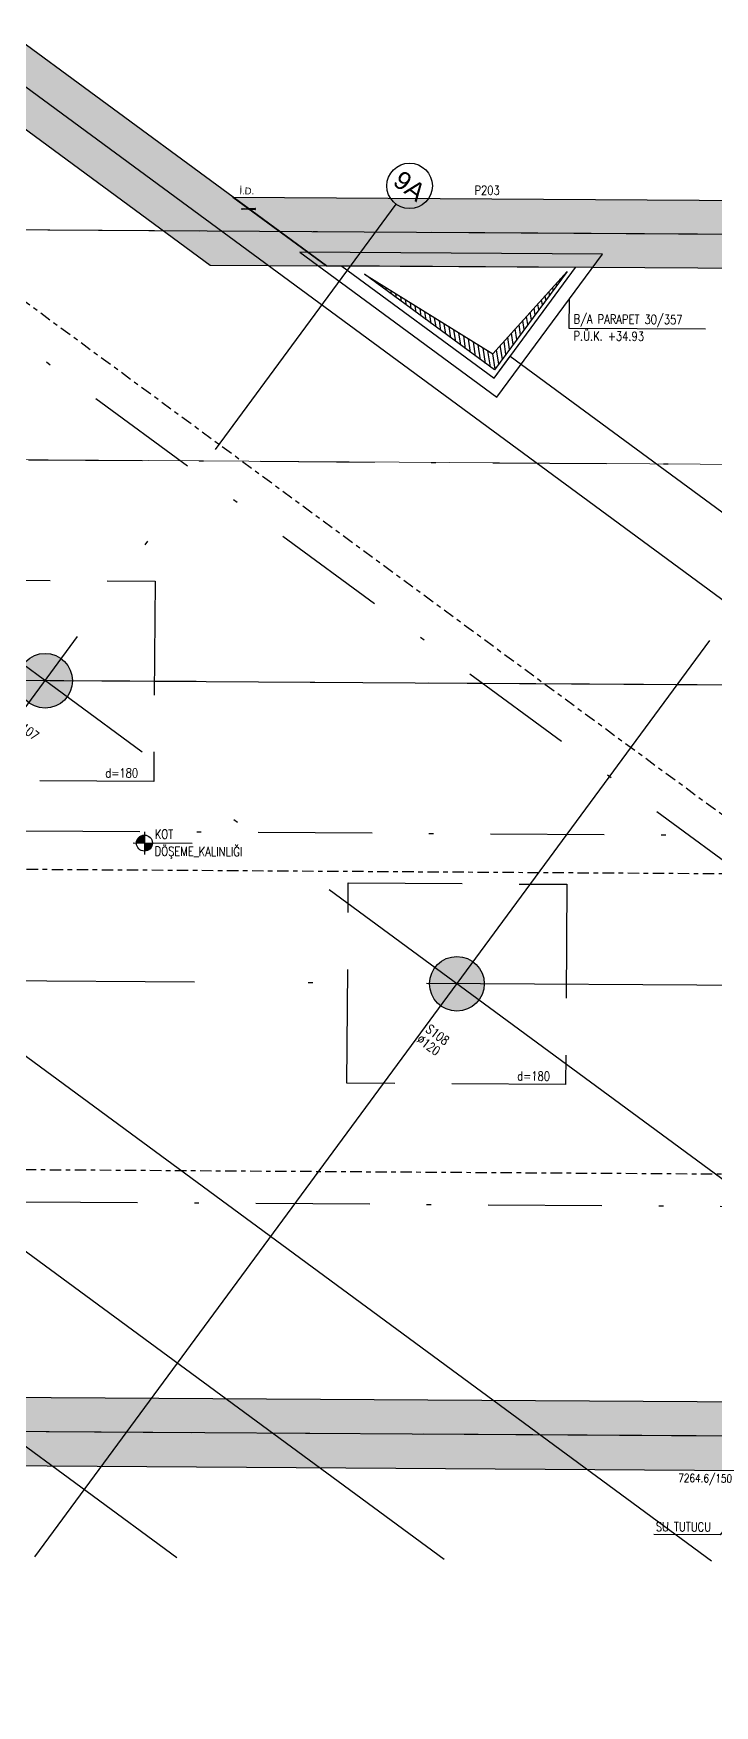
# Model space of a CAD drawing. Header units: millimetres. Extents: x 400392 to 401186, y 4543812 to 4544115.
# Drawn here: x 400763.21 to 400778.17, y 4544002.43 to 4544039.16 of the extents above; entities that cross this region are included whole.
import ezdxf
from ezdxf.enums import TextEntityAlignment as Align

# ---------------------------------------------------------------- set-up
doc = ezdxf.new("R2010")
doc.units = ezdxf.units.MM
for name, pattern in [('ACAD_ISO05W100', [33, 24, -3, 0, -3, 0, -3]), ('AKS', [3, 2.5, -0.25, 0, -0.25]), ('CENTER', [2, 1.25, -0.25, 0.25, -0.25]), ('CONTINU', [0]), ('DASHDOT2', [0.5, 0.25, -0.125, 0, -0.125]), ('HIDDEN', [0.375, 0.25, -0.125])]:
    doc.linetypes.add(name, pattern=pattern)
doc.layers.add('A-DETL', color=90, linetype='Continuous', lineweight=15)
for name, color, linetype in [('aks prota', 2, 'AKS'), ('boşluk prota', 2, 'Continuous'), ('boşluk taraması prota', 252, 'Continuous'), ('caks prota', 4, 'Continuous'), ('iderzi_PROTA', 3, 'Continuous'), ('kiriş prota', 6, 'Continuous'), ('kolon prota', 1, 'Continuous'), ('kolon tarama prota', 252, 'Continuous'), ('lkolon prota', 4, 'Continuous'), ('lperde prota', 4, 'Continuous'), ('not prota', 2, 'Continuous'), ('not yazısı prota', 6, 'Continuous'), ('not çizgisi prota', 4, 'Continuous'), ('perde prota', 1, 'Continuous'), ('PRT-AL-TUNEL_EKSENI', 14, 'DASHDOT2'), ('skesit prota', 7, 'Continuous'), ('st-s_level (kot)', 6, 'Continuous'), ('st-s_levelmark (kot işareti)', 4, 'Continuous'), ('st_s_su tutucu', 2, 'Continuous'), ('taks prota', 7, 'Continuous'), ('temel prota', 6, 'Continuous'), ('tkolon prota', 6, 'Continuous'), ('tnot prota', 4, 'Continuous'), ('tperde prota', 6, 'Continuous')]:
    doc.layers.add(name, color=color, linetype=linetype)
doc.styles.add('OLCU', font='romanstw.shx')
doc.styles.add('TAKS', font='Arial Unicode.ttf')
doc.styles.add('text25_PROTA', font='Arial.ttf', dxfattribs={"height": 25})
doc.styles.add('tkolon', font='romanstw.shx')
doc.styles.add('TNOT', font='romanstw.shx', dxfattribs={"width": 0.8, "height": 250})
doc.styles.add('TSIMPLEX', font='romanstw.shx')

msp = doc.modelspace()

# ---------------------------------------------------------------- hatches: boundary and pattern name
at = {"layer": 'kolon tarama prota'}
h = msp.add_hatch(color=256, dxfattribs=at)
h.dxf.hatch_style = 1
h.paths.add_polyline_path([(400716.28991, 4544073.3376), (400705.79563, 4544059.08418), (400705.47352, 4544059.32134), (400704.9992, 4544058.67712), (400705.32131, 4544058.43996), (400701.9418, 4544053.84987), (400701.61969, 4544054.08703), (400701.14537, 4544053.44281), (400701.46748, 4544053.20565), (400690.97319, 4544038.95223), (400692.18111, 4544038.06288), (400716.60848, 4544071.24034), (400767.08916, 4544034.07322), (400769.64107, 4544034.05706)])
h = msp.add_hatch(color=256, dxfattribs=at)
h.dxf.hatch_style = 1
h.paths.add_polyline_path([(400817.28146, 4544035.25536), (400790.197, 4544035.4269), (400790.19953, 4544035.82689), (400789.19955, 4544035.83322), (400789.19702, 4544035.43323), (400781.99716, 4544035.47883), (400781.99969, 4544035.87882), (400780.99971, 4544035.88516), (400780.99718, 4544035.48517), (400767.58603, 4544035.57011), (400769.64107, 4544034.05706), (400816.07198, 4544033.76299), (400815.91428, 4544008.86349), (400804.06602, 4544008.93853), (400804.05462, 4544007.13856), (400805.0546, 4544007.13223), (400805.0565, 4544007.43222), (400817.10476, 4544007.35592), (400817.12404, 4544010.39996), (400817.52403, 4544010.39742), (400817.53036, 4544011.3974), (400817.13237, 4544011.39992), (400817.16942, 4544017.24981), (400817.56741, 4544017.24728), (400817.57375, 4544018.24726), (400817.17375, 4544018.2498)])
h = msp.add_hatch(color=256, dxfattribs=at)
h.dxf.hatch_style = 1
edge = h.paths.add_edge_path()
edge.add_arc((400763.46461, 4544024.946), 0.6, 359.637118, 719.637118)
h = msp.add_hatch(color=256, dxfattribs=at)
h.dxf.hatch_style = 1
edge = h.paths.add_edge_path()
edge.add_arc((400772.50849, 4544018.28858), 0.6, 359.637118, 719.637118)
h = msp.add_hatch(color=256, dxfattribs=at)
h.dxf.hatch_style = 1
h.paths.add_polyline_path([(400779.82827, 4544009.09204), (400731.11046, 4544009.4006), (400729.75018, 4544009.40921), (400731.80435, 4544007.89617), (400733.16549, 4544007.88755), (400778.81879, 4544007.5984), (400778.81689, 4544007.29841), (400779.81687, 4544007.29208)])
at = {"layer": 'st-s_levelmark (kot işareti)'}
h = msp.add_hatch(color=256, dxfattribs=at)
h.paths.add_polyline_path([(400765.64709, 4544021.55388, 0.41421356), (400765.47099, 4544021.37999), (400765.64598, 4544021.37888)])
h.paths.add_polyline_path([(400765.82098, 4544021.37777), (400765.64598, 4544021.37888), (400765.64487, 4544021.20388, 0.41421356)])

# ---------------------------------------------------------------- linework, layer by layer
at = {"layer": 'A-DETL', "color": 1, "lineweight": 5}
msp.add_line((400664.66907, 4544030.42182), (400823.11513, 4544029.41829), dxfattribs=at)
at = {"layer": 'aks prota', "ltscale": 10}
for p, q in [((400807.27371, 4544005.41814), (400713.11034, 4544074.74725)), ((400807.27371, 4544005.41814), (400713.11034, 4544074.74725)), ((400789.83571, 4544005.52859), (400707.03314, 4544066.49315)), ((400789.83571, 4544005.52859), (400707.03314, 4544066.49315)), ((400789.83571, 4544005.52859), (400707.03314, 4544066.49315)), ((400778.09697, 4544005.60293), (400702.94215, 4544060.93673)), ((400778.09697, 4544005.60293), (400702.94215, 4544060.93673)), ((400772.22759, 4544005.64011), (400700.89665, 4544058.15852)), ((400772.22759, 4544005.64011), (400700.89665, 4544058.15852)), ((400772.22759, 4544005.64011), (400700.89665, 4544058.15852)), ((400766.35822, 4544005.67728), (400698.85116, 4544055.38031)), ((400766.35822, 4544005.67728), (400698.85116, 4544055.38031)), ((400827.04675, 4544034.44349), (400661.13085, 4544035.49433)), ((400827.04675, 4544034.44349), (400661.13085, 4544035.49433)), ((400808.62508, 4544034.56017), (400685.21487, 4544035.34179)), ((400749.35702, 4544005.78496), (400771.17165, 4544035.41376)), ((400749.35702, 4544005.78496), (400771.17165, 4544035.41376)), ((400749.35702, 4544005.78496), (400771.17165, 4544035.41376)), ((400763.23779, 4544005.69705), (400780.21492, 4544028.75553)), ((400763.23779, 4544005.69705), (400780.21492, 4544028.75553)), ((400763.23779, 4544005.69705), (400780.21492, 4544028.75553)), ((400826.98405, 4544024.54369), (400661.06815, 4544025.59453)), ((400826.98405, 4544024.54369), (400661.06815, 4544025.59453)), ((400808.56238, 4544024.66037), (400685.15217, 4544025.44199)), ((400826.94224, 4544017.94382), (400661.02635, 4544018.99466)), ((400826.94224, 4544017.94382), (400661.02635, 4544018.99466)), ((400826.87954, 4544008.04402), (400660.96365, 4544009.09486)), ((400826.87954, 4544008.04402), (400660.96365, 4544009.09486)), ((400808.45787, 4544008.1607), (400685.04767, 4544008.94232))]:
    msp.add_line(p, q, dxfattribs=at)
at = {"layer": 'boşluk prota', "ltscale": 0.05}
for p, q in [((400770.47738, 4544033.87404), (400773.29887, 4544032.12713)), ((400773.33224, 4544031.77212), (400770.47738, 4544033.87404)), ((400773.29887, 4544032.12713), (400774.92676, 4544033.93781)), ((400774.92676, 4544033.93781), (400773.33224, 4544031.77212))]:
    msp.add_line(p, q, dxfattribs=at)
at = {"layer": 'boşluk taraması prota', "linetype": 'Continuous', "ltscale": 2}
for p, q in [((400770.53113, 4544033.83447), (400770.53008, 4544033.84142)), ((400770.63961, 4544033.7546), (400770.63642, 4544033.77558)), ((400770.74808, 4544033.67474), (400770.74277, 4544033.70973)), ((400770.85656, 4544033.59487), (400770.84911, 4544033.64389)), ((400774.7041, 4544033.6354), (400774.69699, 4544033.68224)), ((400774.78397, 4544033.74387), (400774.77941, 4544033.77391)), ((400774.86383, 4544033.85234), (400774.86182, 4544033.86558)), ((400770.96503, 4544033.51501), (400770.95545, 4544033.57805)), ((400771.0735, 4544033.43514), (400771.0618, 4544033.51221)), ((400771.18198, 4544033.35528), (400771.16814, 4544033.44636)), ((400771.29045, 4544033.27541), (400771.27449, 4544033.38052)), ((400771.39893, 4544033.19555), (400771.38083, 4544033.31468)), ((400774.38464, 4544033.2015), (400774.36732, 4544033.31555)), ((400774.46451, 4544033.30997), (400774.44974, 4544033.40722)), ((400774.54437, 4544033.41845), (400774.53215, 4544033.49889)), ((400774.62424, 4544033.52692), (400774.61457, 4544033.59056)), ((400771.5074, 4544033.11568), (400771.48717, 4544033.24883)), ((400771.61587, 4544033.03581), (400771.59352, 4544033.18299)), ((400771.72435, 4544032.95595), (400771.69986, 4544033.11715)), ((400771.83282, 4544032.87608), (400771.80621, 4544033.05131)), ((400771.9413, 4544032.79622), (400771.91255, 4544032.98546)), ((400772.04977, 4544032.71635), (400772.01889, 4544032.91962)), ((400774.06518, 4544032.7676), (400774.03765, 4544032.94886)), ((400774.14504, 4544032.87608), (400774.12006, 4544033.04053)), ((400774.22491, 4544032.98455), (400774.20248, 4544033.1322)), ((400774.30478, 4544033.09302), (400774.2849, 4544033.22388)), ((400772.15824, 4544032.63649), (400772.12524, 4544032.85378)), ((400772.26672, 4544032.55662), (400772.23158, 4544032.78794)), ((400772.37519, 4544032.47676), (400772.33793, 4544032.72209)), ((400772.48367, 4544032.39689), (400772.44427, 4544032.65625)), ((400772.59214, 4544032.31702), (400772.55061, 4544032.59041)), ((400773.74572, 4544032.33371), (400773.70798, 4544032.58217)), ((400773.82558, 4544032.44218), (400773.79039, 4544032.67384)), ((400773.90545, 4544032.55065), (400773.87281, 4544032.76551)), ((400773.98531, 4544032.65913), (400773.95523, 4544032.85719)), ((400772.70061, 4544032.23716), (400772.65696, 4544032.52457)), ((400772.80909, 4544032.15729), (400772.7633, 4544032.45872)), ((400772.91756, 4544032.07743), (400772.86965, 4544032.39288)), ((400773.02604, 4544031.99756), (400772.97599, 4544032.32704)), ((400773.13451, 4544031.9177), (400773.08233, 4544032.2612)), ((400773.24298, 4544031.83783), (400773.18868, 4544032.19535)), ((400773.42626, 4544031.89981), (400773.37831, 4544032.21548)), ((400773.50612, 4544032.00828), (400773.46072, 4544032.30715)), ((400773.58599, 4544032.11676), (400773.54314, 4544032.39882)), ((400773.66585, 4544032.22523), (400773.62556, 4544032.4905)), ((400773.34639, 4544031.79134), (400773.29502, 4544032.12951))]:
    msp.add_line(p, q, dxfattribs=at)
at = {"layer": 'caks prota', "ltscale": 0.05}
msp.add_circle((400771.46911, 4544035.81566), 0.5, dxfattribs=at)
msp.add_circle((400771.46911, 4544035.81566), 0.5, dxfattribs=at)
msp.add_circle((400771.46911, 4544035.81566), 0.5, dxfattribs=at)
at = {"layer": 'iderzi_PROTA', "linetype": 'ACAD_ISO05W100', "lineweight": 30, "ltscale": 2}
for p, q in [((400767.58603, 4544035.57011), (400769.64107, 4544034.05706)), ((400769.64107, 4544034.05706), (400769.98132, 4544034.05491)), ((400769.98132, 4544034.05491), (400773.32474, 4544031.59327)), ((400773.32474, 4544031.59327), (400773.68049, 4544032.07645)), ((400773.68049, 4544032.07645), (400804.07185, 4544009.70038))]:
    msp.add_line(p, q, dxfattribs=at)
at = {"layer": 'iderzi_PROTA', "linetype": 'ACAD_ISO05W100', "ltscale": 2}
msp.add_line((400773.68049, 4544032.07645), (400804.07185, 4544009.70038), dxfattribs=at)
at = {"layer": 'kiriş prota'}
for p, q in [((400769.05993, 4544034.36075), (400773.38845, 4544031.17381)), ((400775.7039, 4544034.31867), (400769.05993, 4544034.36075)), ((400769.98132, 4544034.05491), (400773.32474, 4544031.59327)), ((400775.11322, 4544034.0224), (400769.98132, 4544034.05491)), ((400773.32474, 4544031.59327), (400775.11322, 4544034.0224)), ((400773.38845, 4544031.17381), (400775.7039, 4544034.31867))]:
    msp.add_line(p, q, dxfattribs=at)
at = {"layer": 'kolon prota', "color": 1}
for centre in [(400763.46461, 4544024.946), (400772.50849, 4544018.28858)]:
    msp.add_circle(centre, 0.6, dxfattribs=at)
at = {"layer": 'not prota', "ltscale": 0.1}
for p, q in [((400774.97373, 4544033.32695), (400774.96972, 4544032.69361)), ((400774.96972, 4544032.69361), (400777.96966, 4544032.67461))]:
    msp.add_line(p, q, dxfattribs=at)
at = {"layer": 'not çizgisi prota'}
msp.add_lwpolyline([(400779.0659, 4544007.14192), (400778.28672, 4544006.17941), (400776.83053, 4544006.18864)], dxfattribs=at)
at = {"layer": 'perde prota'}
for p, q in [((400769.64107, 4544034.05706), (400716.28991, 4544073.3376)), ((400716.60848, 4544071.24034), (400767.08916, 4544034.07322)), ((400769.64107, 4544034.05706), (400767.58603, 4544035.57011)), ((400767.58603, 4544035.57011), (400780.99718, 4544035.48517)), ((400767.08916, 4544034.07322), (400769.64107, 4544034.05706)), ((400816.07198, 4544033.76299), (400769.64107, 4544034.05706)), ((400779.82827, 4544009.09204), (400731.11046, 4544009.4006)), ((400733.16549, 4544007.88755), (400778.81879, 4544007.5984))]:
    msp.add_line(p, q, dxfattribs=at)
at = {"layer": 'PRT-AL-TUNEL_EKSENI', "ltscale": 10}
for p, q in [((400799.44787, 4544005.46771), (400710.38301, 4544071.04297)), ((400661.09887, 4544030.44443), (400827.01476, 4544029.39359)), ((400661.04725, 4544022.2946), (400826.96314, 4544021.24376)), ((400660.99564, 4544014.14476), (400826.91153, 4544013.09392))]:
    msp.add_line(p, q, dxfattribs=at)
at = {"layer": 'skesit prota', "linetype": 'CENTER', "ltscale": 0.2}
for p, q in [((400709.3343, 4544072.80801), (400804.91919, 4544002.43229)), ((400656.36139, 4544021.48111), (400823.13878, 4544020.42481)), ((400722.31828, 4544014.4657), (400801.28213, 4544013.96558))]:
    msp.add_line(p, q, dxfattribs=at)
at = {"layer": 'st-s_levelmark (kot işareti)'}
for p, q in [((400765.64757, 4544021.62888), (400765.6444, 4544021.12889)), ((400766.69596, 4544021.37223), (400765.39599, 4544021.38046))]:
    msp.add_line(p, q, dxfattribs=at)
msp.add_circle((400765.64598, 4544021.37888), 0.175, dxfattribs=at)
at = {"layer": 'st_s_su tutucu', "linetype": 'CONTINU', "ltscale": 0.2}
for p, q in [((400767.78166, 4544035.29813), (400767.78181, 4544035.32213)), ((400767.78566, 4544035.2981), (400767.78166, 4544035.29813)), ((400767.78181, 4544035.32213), (400767.78581, 4544035.3221)), ((400767.79239, 4544035.30806), (400767.78566, 4544035.2981)), ((400767.78581, 4544035.3221), (400767.79241, 4544035.31206)), ((400767.83014, 4544035.30782), (400767.79239, 4544035.30806)), ((400767.79241, 4544035.31206), (400767.83016, 4544035.31182)), ((400767.83011, 4544035.30332), (400767.83014, 4544035.30782)), ((400767.83327, 4544035.3033), (400767.83011, 4544035.30332)), ((400767.83016, 4544035.31182), (400767.83019, 4544035.31632)), ((400767.83019, 4544035.31632), (400767.83336, 4544035.3163)), ((400767.8333, 4544035.3078), (400767.83327, 4544035.3033)), ((400767.88013, 4544035.30751), (400767.8333, 4544035.3078)), ((400767.83336, 4544035.3163), (400767.83333, 4544035.3118)), ((400767.83333, 4544035.3118), (400767.88016, 4544035.31151)), ((400767.88011, 4544035.303), (400767.88013, 4544035.30751)), ((400767.88327, 4544035.30298), (400767.88011, 4544035.303)), ((400767.88016, 4544035.31151), (400767.88019, 4544035.31601)), ((400767.88019, 4544035.31601), (400767.88336, 4544035.31599)), ((400767.8833, 4544035.30749), (400767.88327, 4544035.30298)), ((400767.92938, 4544035.30719), (400767.8833, 4544035.30749)), ((400767.88336, 4544035.31599), (400767.88333, 4544035.31149)), ((400767.88333, 4544035.31149), (400767.92941, 4544035.31119)), ((400767.92938, 4544035.30719), (400767.92934, 4544035.30069)), ((400767.92934, 4544035.30069), (400767.93401, 4544035.30066)), ((400767.92945, 4544035.3177), (400767.92941, 4544035.31119)), ((400767.93412, 4544035.31767), (400767.92945, 4544035.3177)), ((400767.93401, 4544035.30066), (400767.93405, 4544035.30716)), ((400767.93405, 4544035.30716), (400767.98013, 4544035.30687)), ((400767.93408, 4544035.31116), (400767.93412, 4544035.31767)), ((400767.98016, 4544035.31087), (400767.93408, 4544035.31116)), ((400767.98013, 4544035.30687), (400767.9801, 4544035.30237)), ((400767.9801, 4544035.30237), (400767.98327, 4544035.30235)), ((400767.98019, 4544035.31537), (400767.98016, 4544035.31087)), ((400767.98335, 4544035.31535), (400767.98019, 4544035.31537)), ((400767.98327, 4544035.30235), (400767.9833, 4544035.30685)), ((400767.9833, 4544035.30685), (400768.03013, 4544035.30656)), ((400767.98333, 4544035.31085), (400767.98335, 4544035.31535)), ((400768.03016, 4544035.31056), (400767.98333, 4544035.31085)), ((400768.03013, 4544035.30656), (400768.0301, 4544035.30205)), ((400768.0301, 4544035.30205), (400768.03327, 4544035.30203)), ((400768.03019, 4544035.31506), (400768.03016, 4544035.31056)), ((400768.03335, 4544035.31504), (400768.03019, 4544035.31506)), ((400768.03327, 4544035.30203), (400768.0333, 4544035.30654)), ((400768.0333, 4544035.30654), (400768.07105, 4544035.3063)), ((400768.03332, 4544035.31054), (400768.03335, 4544035.31504)), ((400768.07107, 4544035.3103), (400768.03332, 4544035.31054)), ((400768.07105, 4544035.3063), (400768.07765, 4544035.29625)), ((400768.0778, 4544035.32025), (400768.07107, 4544035.3103)), ((400768.07765, 4544035.29625), (400768.08165, 4544035.29623)), ((400768.0818, 4544035.32023), (400768.0778, 4544035.32025)), ((400768.08165, 4544035.29623), (400768.0818, 4544035.32023))]:
    msp.add_line(p, q, dxfattribs=at)
at = {"layer": 'temel prota', "linetype": 'HIDDEN', "ltscale": 10}
for p, q in [((400761.07859, 4544027.16115), (400765.87849, 4544027.13075)), ((400765.87849, 4544027.13075), (400765.85062, 4544022.73084)), ((400765.85062, 4544022.73084), (400761.05072, 4544022.76124)), ((400770.0946, 4544016.10383), (400770.12247, 4544020.50374)), ((400770.12247, 4544020.50374), (400774.92237, 4544020.47334)), ((400774.92237, 4544020.47334), (400774.8945, 4544016.07343)), ((400774.8945, 4544016.07343), (400770.0946, 4544016.10383))]:
    msp.add_line(p, q, dxfattribs=at)

# ---------------------------------------------------------------- texts
at = {"layer": 'iderzi_PROTA', "linetype": 'ACAD_ISO05W100', "style": 'text25_PROTA'}
msp.add_text('İ.D.', height=0.15, rotation=359.637118, dxfattribs=at).set_placement((400767.73142, 4544035.63162))
at = {"layer": 'lkolon prota', "style": 'tkolon', "width": 0.8}
msp.add_text('%%C120', height=0.2, rotation=323.637118, dxfattribs=at).set_placement((400771.60678, 4544017.02368))
at = {"layer": 'lperde prota', "style": 'tkolon', "width": 0.8}
msp.add_text('7264.6/150', height=0.18, rotation=359.276634, dxfattribs=at).set_placement((400777.36811, 4544007.43322), align=Align.MIDDLE_LEFT)
at = {"layer": 'not yazısı prota', "ltscale": 0.05, "style": 'TSIMPLEX', "width": 0.8}
msp.add_text('SU TUTUCU', height=0.2, rotation=359.637118, dxfattribs=at).set_placement((400776.87576, 4544006.26284))
at = {"layer": 'st-s_level (kot)', "color": 6, "style": 'OLCU', "width": 0.8}
for tag, p, rotation in [('d=180', (400764.788, 4544022.82033), 359.637118), ('KOT', (400765.8733, 4544021.47524), 359.637117), ('DÖŞEME_KALINLIĞI', (400765.87093, 4544021.10115), 359.637117), ('d=180', (400773.83188, 4544016.16292), 359.637118)]:
    msp.add_attdef(tag, p, '', height=0.2, rotation=rotation, dxfattribs=at)
at = {"layer": 'taks prota', "style": 'TAKS'}
msp.add_text('9A', height=0.4, rotation=323.142286, dxfattribs=at).set_placement((400771.46911, 4544035.81566), align=Align.MIDDLE_CENTER)
msp.add_text('9A', height=0.4, rotation=323.142286, dxfattribs=at).set_placement((400771.46911, 4544035.81566), align=Align.MIDDLE_CENTER)
msp.add_text('9A', height=0.4, rotation=323.142286, dxfattribs=at).set_placement((400771.46911, 4544035.81566), align=Align.MIDDLE_CENTER)
at = {"layer": 'tkolon prota', "style": 'tkolon', "width": 0.8}
for s, p in [('S107', (400762.79169, 4544023.94867)), ('S108', (400771.80365, 4544017.25127))]:
    msp.add_text(s, height=0.2, rotation=323.637118, dxfattribs=at).set_placement(p)
at = {"layer": 'tnot prota', "style": 'TNOT', "width": 0.8}
for s, p in [('B/A PARAPET 30/357', (400775.07099, 4544032.89297)), ('P.Ü.K. +34.93', (400775.06863, 4544032.52155))]:
    msp.add_text(s, height=0.2, rotation=359.637118, dxfattribs=at).set_placement(p, align=Align.MIDDLE_LEFT)
at = {"layer": 'tperde prota', "style": 'tkolon', "width": 0.8}
msp.add_text('P203', height=0.2, rotation=0.106409, dxfattribs=at).set_placement((400772.89381, 4544035.71852), align=Align.MIDDLE_LEFT)

doc.saveas('drawing.dxf')
